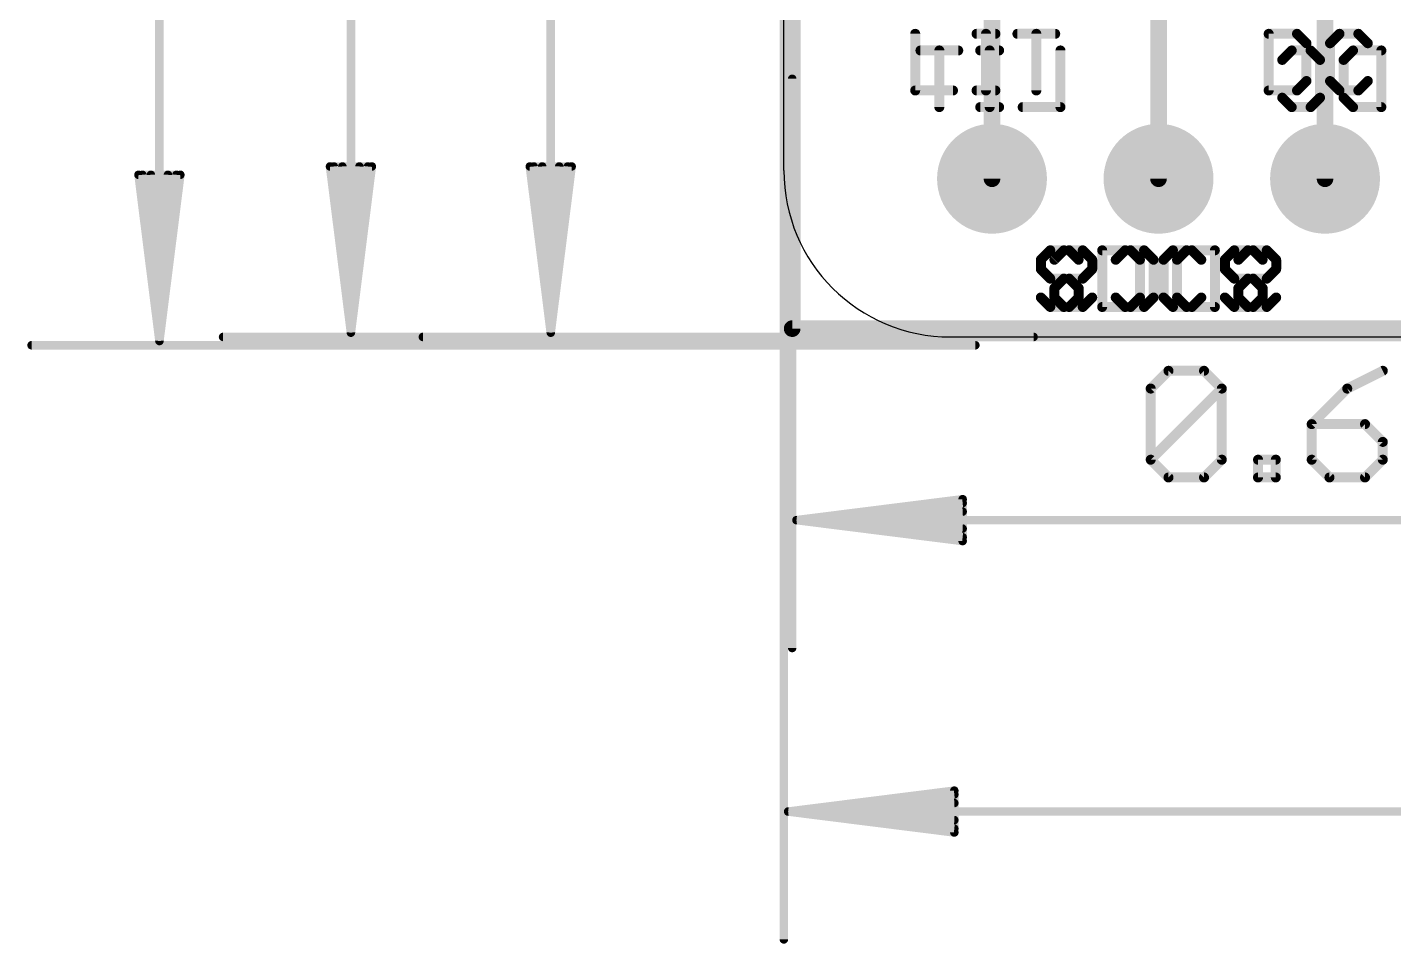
# Model space of a CAD drawing. Extents: x -17.3 to 47, y -18 to 22.9.
# Drawn here: x -13.06 to 7.78, y -18.02 to -4.04 of the extents above; entities that cross this region are included whole.
import ezdxf

# ---------------------------------------------------------------- set-up
doc = ezdxf.new("R2010")
doc.units = 0
for name, color, linetype in [('1', 12, 'CONTINUOUS'), ('16', 5, 'CONTINUOUS'), ('17', 110, 'CONTINUOUS'), ('20', 53, 'CONTINUOUS'), ('21', 40, 'CONTINUOUS'), ('22', 6, 'CONTINUOUS'), ('47', 253, 'CONTINUOUS'), ('51', 253, 'CONTINUOUS')]:
    doc.layers.add(name, color=color, linetype=linetype)

# ---------------------------------------------------------------- blocks, each defined once
blk = doc.blocks.new('RECT')
blk.add_solid([(-0.5, -0.5), (0.5, -0.5), (-0.5, 0.5), (0.5, 0.5)])
blk = doc.blocks.new('ROUNDP')
at = {"const_width": 0.5}
blk.add_lwpolyline([(0, -0.25, 1), (0, 0.25, 1), (0, -0.25)], format="xyb", dxfattribs=at)

msp = doc.modelspace()

# ---------------------------------------------------------------- linework, layer by layer
at = {"layer": '1', "const_width": 0.254}
for points in [[(-1.397, 13.843), (-1.397, -8.636)], [(-1.397, -8.636), (30.226, -8.636)]]:
    msp.add_lwpolyline(points, dxfattribs=at)
at = {"layer": '1', "const_width": 0.127}
for points in [[(-1.397, -8.5725, 1), (-1.397, -8.6995)], [(-1.4605, -8.636, 1), (-1.3335, -8.636)]]:
    msp.add_lwpolyline(points, format="xyb", dxfattribs=at)
at = {"layer": '16', "const_width": 0.254}
for points in [[(-1.397, 13.843), (-1.397, -8.636)], [(1.651, -6.35), (1.651, 10.033)], [(4.191, -1.143), (4.191, -6.35)], [(6.731, -6.35), (6.731, -2.413)], [(-1.397, -8.636), (30.226, -8.636)]]:
    msp.add_lwpolyline(points, dxfattribs=at)
at = {"layer": '16', "const_width": 0.127}
for points in [[(1.5875, -6.35, 1), (1.7145, -6.35)], [(4.1275, -6.35, 1), (4.2545, -6.35)], [(6.6675, -6.35, 1), (6.7945, -6.35)], [(-1.397, -8.5725, 1), (-1.397, -8.6995)], [(-1.4605, -8.636, 1), (-1.3335, -8.636)]]:
    msp.add_lwpolyline(points, format="xyb", dxfattribs=at)
at = {"layer": '20'}
for p, q in [((-1.524, -6.223), (-1.524, 16.51)), ((1.016, -8.763), (27.686, -8.763))]:
    msp.add_line(p, q, dxfattribs=at)
msp.add_arc((1.016, -6.223), 2.54, 180, 270, dxfattribs=at)
at = {"layer": '21', "const_width": 0.1524}
for points in [[(0.4798, -4.1395), (0.4798, -5.0038)], [(1.4154, -4.1395), (1.7035, -4.1395)], [(1.5594, -5.0038), (1.5594, -4.1395)], [(2.039, -4.1395), (2.6153, -4.1395)], [(2.3272, -5.0038), (2.3272, -4.1395)], [(5.8717, -4.1395), (5.8717, -5.0038)], [(6.3039, -4.1395), (5.8717, -4.1395)], [(6.4479, -4.2835), (6.3039, -4.1395)], [(6.9513, -4.1395), (6.8072, -4.2835)], [(7.2394, -4.1395), (6.9513, -4.1395)], [(7.3834, -4.2835), (7.2394, -4.1395)], [(6.4479, -4.8597), (6.4479, -4.2835)], [(6.8072, -4.2835), (6.8072, -4.8597)], [(6.3039, -5.0038), (6.4479, -4.8597)], [(6.8072, -4.8597), (6.9513, -5.0038)], [(7.2394, -5.0038), (7.3834, -4.8597)], [(0.4798, -5.0038), (1.0561, -5.0038)], [(1.4154, -5.0038), (1.7035, -5.0038)], [(5.8717, -5.0038), (6.3039, -5.0038)], [(6.9513, -5.0038), (7.2394, -5.0038)], [(2.5402, -7.4415), (2.3962, -7.5855)], [(2.8283, -7.4415), (2.5402, -7.4415)], [(2.9724, -7.5855), (2.8283, -7.4415)], [(3.3317, -7.4415), (3.3317, -8.3058)], [(3.7638, -7.4415), (3.3317, -7.4415)], [(3.9079, -7.5855), (3.7638, -7.4415)], [(4.4113, -7.4415), (4.2672, -7.5855)], [(4.6994, -7.4415), (4.4113, -7.4415)], [(4.8434, -7.5855), (4.6994, -7.4415)], [(5.3468, -7.4415), (5.2027, -7.5855)], [(5.6349, -7.4415), (5.3468, -7.4415)], [(5.7789, -7.5855), (5.6349, -7.4415)], [(2.3962, -7.5855), (2.3962, -7.7296)], [(2.3962, -7.7296), (2.5402, -7.8736)], [(3.9079, -8.1617), (3.9079, -7.5855)], [(4.2672, -7.5855), (4.2672, -8.1617)], [(5.2027, -7.5855), (5.2027, -7.7296)], [(5.2027, -7.7296), (5.3468, -7.8736)], [(2.5402, -7.8736), (2.8283, -7.8736)], [(2.8283, -7.8736), (2.9724, -8.0177)], [(5.3468, -7.8736), (5.6349, -7.8736)], [(5.6349, -7.8736), (5.7789, -8.0177)], [(2.5402, -8.3058), (2.3962, -8.1617)], [(2.9724, -8.1617), (2.8283, -8.3058)], [(2.9724, -8.0177), (2.9724, -8.1617)], [(3.7638, -8.3058), (3.9079, -8.1617)], [(4.2672, -8.1617), (4.4113, -8.3058)], [(4.6994, -8.3058), (4.8434, -8.1617)], [(5.3468, -8.3058), (5.2027, -8.1617)], [(5.7789, -8.1617), (5.6349, -8.3058)], [(5.7789, -8.0177), (5.7789, -8.1617)], [(2.8283, -8.3058), (2.5402, -8.3058)], [(3.3317, -8.3058), (3.7638, -8.3058)], [(4.4113, -8.3058), (4.6994, -8.3058)], [(5.6349, -8.3058), (5.3468, -8.3058)]]:
    msp.add_lwpolyline(points, dxfattribs=at)
at = {"layer": '21', "const_width": 0.0762}
for points in [[(0.5179, -4.1395, 1), (0.4417, -4.1395)], [(1.4154, -4.1014, 1), (1.4154, -4.1776)], [(1.5975, -4.1395, 1), (1.5213, -4.1395)], [(1.7035, -4.1776, 1), (1.7035, -4.1014)], [(2.039, -4.1014, 1), (2.039, -4.1776)], [(2.3653, -4.1395, 1), (2.2891, -4.1395)], [(2.6153, -4.1776, 1), (2.6153, -4.1014)], [(5.9098, -4.1395, 1), (5.8336, -4.1395)], [(5.8717, -4.1014, 1), (5.8717, -4.1776)], [(6.3308, -4.1125, 1), (6.2769, -4.1664)], [(6.3039, -4.1776, 1), (6.3039, -4.1014)], [(6.9513, -4.1014, 1), (6.9513, -4.1776)], [(6.9782, -4.1664, 1), (6.9243, -4.1125)], [(7.2663, -4.1125, 1), (7.2124, -4.1664)], [(7.2394, -4.1776, 1), (7.2394, -4.1014)], [(6.486, -4.2835, 1), (6.4098, -4.2835)], [(6.421, -4.3105, 1), (6.4748, -4.2566)], [(6.8453, -4.2835, 1), (6.7691, -4.2835)], [(6.7803, -4.2566, 1), (6.8341, -4.3105)], [(7.3565, -4.3105, 1), (7.4104, -4.2566)], [(6.4748, -4.8867, 1), (6.421, -4.8328)], [(6.8341, -4.8328, 1), (6.7803, -4.8867)], [(7.4104, -4.8867, 1), (7.3565, -4.8328)], [(0.4798, -4.9657, 1), (0.4798, -5.0419)], [(0.4417, -5.0038, 1), (0.5179, -5.0038)], [(1.0561, -5.0419, 1), (1.0561, -4.9657)], [(1.4154, -4.9657, 1), (1.4154, -5.0419)], [(1.5213, -5.0038, 1), (1.5975, -5.0038)], [(1.7035, -5.0419, 1), (1.7035, -4.9657)], [(2.2891, -5.0038, 1), (2.3653, -5.0038)], [(5.8717, -4.9657, 1), (5.8717, -5.0419)], [(5.8336, -5.0038, 1), (5.9098, -5.0038)], [(6.2769, -4.9769, 1), (6.3308, -5.0307)], [(6.3039, -5.0419, 1), (6.3039, -4.9657)], [(6.4098, -4.8597, 1), (6.486, -4.8597)], [(6.7691, -4.8597, 1), (6.8453, -4.8597)], [(6.9513, -4.9657, 1), (6.9513, -5.0419)], [(6.9243, -5.0307, 1), (6.9782, -4.9769)], [(7.2124, -4.9769, 1), (7.2663, -5.0307)], [(7.2394, -5.0419, 1), (7.2394, -4.9657)], [(2.5402, -7.4034, 1), (2.5402, -7.4796)], [(2.5672, -7.4684, 1), (2.5133, -7.4145)], [(2.8553, -7.4145, 1), (2.8014, -7.4684)], [(2.8283, -7.4796, 1), (2.8283, -7.4034)], [(3.3698, -7.4415, 1), (3.2936, -7.4415)], [(3.3317, -7.4034, 1), (3.3317, -7.4796)], [(3.7908, -7.4145, 1), (3.7369, -7.4684)], [(3.7638, -7.4796, 1), (3.7638, -7.4034)], [(4.4113, -7.4034, 1), (4.4113, -7.4796)], [(4.4382, -7.4684, 1), (4.3843, -7.4145)], [(4.7263, -7.4145, 1), (4.6724, -7.4684)], [(4.6994, -7.4796, 1), (4.6994, -7.4034)], [(5.3468, -7.4034, 1), (5.3468, -7.4796)], [(5.3737, -7.4684, 1), (5.3198, -7.4145)], [(5.6618, -7.4145, 1), (5.6079, -7.4684)], [(5.6349, -7.4796, 1), (5.6349, -7.4034)], [(2.3692, -7.5586, 1), (2.4231, -7.6125)], [(2.4231, -7.7026, 1), (2.3692, -7.7565)], [(2.4343, -7.5855, 1), (2.3581, -7.5855)], [(2.3581, -7.7296, 1), (2.4343, -7.7296)], [(2.9454, -7.6125, 1), (2.9993, -7.5586)], [(3.946, -7.5855, 1), (3.8698, -7.5855)], [(3.881, -7.6125, 1), (3.9348, -7.5586)], [(4.3053, -7.5855, 1), (4.2291, -7.5855)], [(4.2403, -7.5586, 1), (4.2941, -7.6125)], [(4.8165, -7.6125, 1), (4.8704, -7.5586)], [(5.2408, -7.5855, 1), (5.1646, -7.5855)], [(5.1758, -7.5586, 1), (5.2297, -7.6125)], [(5.2297, -7.7026, 1), (5.1758, -7.7565)], [(5.1646, -7.7296, 1), (5.2408, -7.7296)], [(5.752, -7.6125, 1), (5.8059, -7.5586)], [(2.5402, -7.8355, 1), (2.5402, -7.9117)], [(2.5133, -7.9006, 1), (2.5672, -7.8467)], [(2.8553, -7.8467, 1), (2.8014, -7.9006)], [(2.8283, -7.9117, 1), (2.8283, -7.8355)], [(5.3468, -7.8355, 1), (5.3468, -7.9117)], [(5.3198, -7.9006, 1), (5.3737, -7.8467)], [(5.6618, -7.8467, 1), (5.6079, -7.9006)], [(5.6349, -7.9117, 1), (5.6349, -7.8355)], [(2.4231, -8.1348, 1), (2.3692, -8.1887)], [(3.0105, -8.0177, 1), (2.9343, -8.0177)], [(2.9343, -8.1617, 1), (3.0105, -8.1617)], [(2.9454, -8.0446, 1), (2.9993, -7.9907)], [(2.9993, -8.1887, 1), (2.9454, -8.1348)], [(3.8698, -8.1617, 1), (3.946, -8.1617)], [(3.9348, -8.1887, 1), (3.881, -8.1348)], [(4.2941, -8.1348, 1), (4.2403, -8.1887)], [(4.2291, -8.1617, 1), (4.3053, -8.1617)], [(4.8704, -8.1887, 1), (4.8165, -8.1348)], [(5.2297, -8.1348, 1), (5.1758, -8.1887)], [(5.817, -8.0177, 1), (5.7408, -8.0177)], [(5.7408, -8.1617, 1), (5.817, -8.1617)], [(5.752, -8.0446, 1), (5.8059, -7.9907)], [(5.8059, -8.1887, 1), (5.752, -8.1348)], [(2.5402, -8.2677, 1), (2.5402, -8.3439)], [(2.5133, -8.3327, 1), (2.5672, -8.2789)], [(2.8014, -8.2789, 1), (2.8553, -8.3327)], [(2.8283, -8.3439, 1), (2.8283, -8.2677)], [(3.3317, -8.2677, 1), (3.3317, -8.3439)], [(3.2936, -8.3058, 1), (3.3698, -8.3058)], [(3.7369, -8.2789, 1), (3.7908, -8.3327)], [(3.7638, -8.3439, 1), (3.7638, -8.2677)], [(4.4113, -8.2677, 1), (4.4113, -8.3439)], [(4.3843, -8.3327, 1), (4.4382, -8.2789)], [(4.6724, -8.2789, 1), (4.7263, -8.3327)], [(4.6994, -8.3439, 1), (4.6994, -8.2677)], [(5.3468, -8.2677, 1), (5.3468, -8.3439)], [(5.3198, -8.3327, 1), (5.3737, -8.2789)], [(5.6079, -8.2789, 1), (5.6618, -8.3327)], [(5.6349, -8.3439, 1), (5.6349, -8.2677)]]:
    msp.add_lwpolyline(points, format="xyb", dxfattribs=at)
at = {"layer": '22', "const_width": 0.1524}
for points in [[(1.136, -4.3935), (0.5597, -4.3935)], [(0.8478, -5.2578), (0.8478, -4.3935)], [(1.7596, -4.3935), (1.4715, -4.3935)], [(1.6156, -5.2578), (1.6156, -4.3935)], [(2.6952, -4.3935), (2.6952, -5.2578)], [(6.0786, -4.5375), (6.2226, -4.3935)], [(6.2226, -4.3935), (6.5107, -4.3935)], [(6.5107, -4.3935), (6.6548, -4.5375)], [(7.0141, -4.5375), (7.1582, -4.3935)], [(7.1582, -4.3935), (7.5903, -4.3935)], [(7.5903, -4.3935), (7.5903, -5.2578)], [(6.6548, -4.5375), (6.6548, -5.1137)], [(7.0141, -5.1137), (7.0141, -4.5375)], [(1.7596, -5.2578), (1.4715, -5.2578)], [(2.6952, -5.2578), (2.1189, -5.2578)], [(6.2226, -5.2578), (6.0786, -5.1137)], [(6.5107, -5.2578), (6.2226, -5.2578)], [(6.6548, -5.1137), (6.5107, -5.2578)], [(7.1582, -5.2578), (7.0141, -5.1137)], [(7.5903, -5.2578), (7.1582, -5.2578)], [(2.6031, -7.5855), (2.7471, -7.4415)], [(2.7471, -7.4415), (3.0352, -7.4415)], [(3.0352, -7.4415), (3.1793, -7.5855)], [(3.5386, -7.5855), (3.6826, -7.4415)], [(3.6826, -7.4415), (3.9707, -7.4415)], [(3.9707, -7.4415), (4.1148, -7.5855)], [(4.4741, -7.5855), (4.6181, -7.4415)], [(4.6181, -7.4415), (5.0503, -7.4415)], [(5.0503, -7.4415), (5.0503, -8.3058)], [(5.4096, -7.5855), (5.5537, -7.4415)], [(5.5537, -7.4415), (5.8418, -7.4415)], [(5.8418, -7.4415), (5.9858, -7.5855)], [(3.1793, -7.7296), (3.0352, -7.8736)], [(3.1793, -7.5855), (3.1793, -7.7296)], [(4.1148, -7.5855), (4.1148, -8.1617)], [(4.4741, -8.1617), (4.4741, -7.5855)], [(5.9858, -7.7296), (5.8418, -7.8736)], [(5.9858, -7.5855), (5.9858, -7.7296)], [(2.7471, -7.8736), (2.6031, -8.0177)], [(3.0352, -7.8736), (2.7471, -7.8736)], [(5.5537, -7.8736), (5.4096, -8.0177)], [(5.8418, -7.8736), (5.5537, -7.8736)], [(2.6031, -8.0177), (2.6031, -8.1617)], [(2.6031, -8.1617), (2.7471, -8.3058)], [(3.0352, -8.3058), (3.1793, -8.1617)], [(3.6826, -8.3058), (3.5386, -8.1617)], [(4.1148, -8.1617), (3.9707, -8.3058)], [(4.6181, -8.3058), (4.4741, -8.1617)], [(5.4096, -8.0177), (5.4096, -8.1617)], [(5.4096, -8.1617), (5.5537, -8.3058)], [(5.8418, -8.3058), (5.9858, -8.1617)], [(2.7471, -8.3058), (3.0352, -8.3058)], [(3.9707, -8.3058), (3.6826, -8.3058)], [(5.0503, -8.3058), (4.6181, -8.3058)], [(5.5537, -8.3058), (5.8418, -8.3058)]]:
    msp.add_lwpolyline(points, dxfattribs=at)
at = {"layer": '22', "const_width": 0.0762}
for points in [[(0.5597, -4.3554, 1), (0.5597, -4.4316)], [(0.886, -4.3935, 1), (0.8097, -4.3935)], [(1.136, -4.4316, 1), (1.136, -4.3554)], [(1.4715, -4.3554, 1), (1.4715, -4.4316)], [(1.6537, -4.3935, 1), (1.5775, -4.3935)], [(1.7596, -4.4316, 1), (1.7596, -4.3554)], [(2.7333, -4.3935, 1), (2.6571, -4.3935)], [(6.2226, -4.3554, 1), (6.2226, -4.4316)], [(6.2496, -4.4204, 1), (6.1957, -4.3665)], [(6.5377, -4.3665, 1), (6.4838, -4.4204)], [(6.5107, -4.4316, 1), (6.5107, -4.3554)], [(7.1582, -4.3554, 1), (7.1582, -4.4316)], [(7.1851, -4.4204, 1), (7.1312, -4.3665)], [(7.6284, -4.3935, 1), (7.5522, -4.3935)], [(7.5903, -4.4316, 1), (7.5903, -4.3554)], [(6.0516, -4.5106, 1), (6.1055, -4.5645)], [(6.6929, -4.5375, 1), (6.6167, -4.5375)], [(6.6279, -4.5645, 1), (6.6817, -4.5106)], [(7.0522, -4.5375, 1), (6.976, -4.5375)], [(6.9872, -4.5106, 1), (7.041, -4.5645)], [(1.4715, -5.2197, 1), (1.4715, -5.2959)], [(1.7596, -5.2959, 1), (1.7596, -5.2197)], [(2.1189, -5.2197, 1), (2.1189, -5.2959)], [(2.6952, -5.2959, 1), (2.6952, -5.2197)], [(6.1055, -5.0868, 1), (6.0516, -5.1407)], [(6.2226, -5.2197, 1), (6.2226, -5.2959)], [(6.1957, -5.2847, 1), (6.2496, -5.2309)], [(6.4838, -5.2309, 1), (6.5377, -5.2847)], [(6.5107, -5.2959, 1), (6.5107, -5.2197)], [(6.6167, -5.1137, 1), (6.6929, -5.1137)], [(6.6817, -5.1407, 1), (6.6279, -5.0868)], [(7.041, -5.0868, 1), (6.9872, -5.1407)], [(6.976, -5.1137, 1), (7.0522, -5.1137)], [(7.1582, -5.2197, 1), (7.1582, -5.2959)], [(7.1312, -5.2847, 1), (7.1851, -5.2309)], [(7.5903, -5.2959, 1), (7.5903, -5.2197)], [(0.8097, -5.2578, 1), (0.886, -5.2578)], [(1.5775, -5.2578, 1), (1.6537, -5.2578)], [(2.6571, -5.2578, 1), (2.7333, -5.2578)], [(7.5522, -5.2578, 1), (7.6284, -5.2578)], [(2.7471, -7.4034, 1), (2.7471, -7.4796)], [(2.7741, -7.4684, 1), (2.7202, -7.4145)], [(3.0622, -7.4145, 1), (3.0083, -7.4684)], [(3.0352, -7.4796, 1), (3.0352, -7.4034)], [(3.6826, -7.4034, 1), (3.6826, -7.4796)], [(3.7096, -7.4684, 1), (3.6557, -7.4145)], [(3.9977, -7.4145, 1), (3.9438, -7.4684)], [(3.9707, -7.4796, 1), (3.9707, -7.4034)], [(4.6181, -7.4034, 1), (4.6181, -7.4796)], [(4.6451, -7.4684, 1), (4.5912, -7.4145)], [(5.0884, -7.4415, 1), (5.0122, -7.4415)], [(5.0503, -7.4796, 1), (5.0503, -7.4034)], [(5.5537, -7.4034, 1), (5.5537, -7.4796)], [(5.5806, -7.4684, 1), (5.5267, -7.4145)], [(5.8687, -7.4145, 1), (5.8148, -7.4684)], [(5.8418, -7.4796, 1), (5.8418, -7.4034)], [(2.5761, -7.5586, 1), (2.63, -7.6125)], [(3.2174, -7.5855, 1), (3.1412, -7.5855)], [(3.1412, -7.7296, 1), (3.2174, -7.7296)], [(3.1523, -7.6125, 1), (3.2062, -7.5586)], [(3.2062, -7.7565, 1), (3.1523, -7.7026)], [(3.5116, -7.5586, 1), (3.5655, -7.6125)], [(4.1529, -7.5855, 1), (4.0767, -7.5855)], [(4.0879, -7.6125, 1), (4.1417, -7.5586)], [(4.5122, -7.5855, 1), (4.436, -7.5855)], [(4.4472, -7.5586, 1), (4.501, -7.6125)], [(5.3827, -7.5586, 1), (5.4366, -7.6125)], [(6.0239, -7.5855, 1), (5.9477, -7.5855)], [(5.9477, -7.7296, 1), (6.0239, -7.7296)], [(5.9589, -7.6125, 1), (6.0128, -7.5586)], [(6.0128, -7.7565, 1), (5.9589, -7.7026)], [(2.7471, -7.8355, 1), (2.7471, -7.9117)], [(2.7741, -7.9006, 1), (2.7202, -7.8467)], [(3.0083, -7.8467, 1), (3.0622, -7.9006)], [(3.0352, -7.9117, 1), (3.0352, -7.8355)], [(5.5537, -7.8355, 1), (5.5537, -7.9117)], [(5.5806, -7.9006, 1), (5.5267, -7.8467)], [(5.8148, -7.8467, 1), (5.8687, -7.9006)], [(5.8418, -7.9117, 1), (5.8418, -7.8355)], [(2.5761, -7.9907, 1), (2.63, -8.0446)], [(2.63, -8.1348, 1), (2.5761, -8.1887)], [(2.6412, -8.0177, 1), (2.565, -8.0177)], [(2.565, -8.1617, 1), (2.6412, -8.1617)], [(3.2062, -8.1887, 1), (3.1523, -8.1348)], [(3.5655, -8.1348, 1), (3.5116, -8.1887)], [(4.0767, -8.1617, 1), (4.1529, -8.1617)], [(4.1417, -8.1887, 1), (4.0879, -8.1348)], [(4.501, -8.1348, 1), (4.4472, -8.1887)], [(4.436, -8.1617, 1), (4.5122, -8.1617)], [(5.4477, -8.0177, 1), (5.3715, -8.0177)], [(5.3827, -7.9907, 1), (5.4366, -8.0446)], [(5.4366, -8.1348, 1), (5.3827, -8.1887)], [(5.3715, -8.1617, 1), (5.4477, -8.1617)], [(6.0128, -8.1887, 1), (5.9589, -8.1348)], [(2.7471, -8.2677, 1), (2.7471, -8.3439)], [(2.7202, -8.3327, 1), (2.7741, -8.2789)], [(3.0083, -8.2789, 1), (3.0622, -8.3327)], [(3.0352, -8.3439, 1), (3.0352, -8.2677)], [(3.6826, -8.2677, 1), (3.6826, -8.3439)], [(3.6557, -8.3327, 1), (3.7096, -8.2789)], [(3.9438, -8.2789, 1), (3.9977, -8.3327)], [(3.9707, -8.3439, 1), (3.9707, -8.2677)], [(4.6181, -8.2677, 1), (4.6181, -8.3439)], [(4.5912, -8.3327, 1), (4.6451, -8.2789)], [(5.0122, -8.3058, 1), (5.0884, -8.3058)], [(5.0503, -8.3439, 1), (5.0503, -8.2677)], [(5.5537, -8.2677, 1), (5.5537, -8.3439)], [(5.5267, -8.3327, 1), (5.5806, -8.2789)], [(5.8148, -8.2789, 1), (5.8687, -8.3327)], [(5.8418, -8.3439, 1), (5.8418, -8.2677)]]:
    msp.add_lwpolyline(points, format="xyb", dxfattribs=at)
at = {"layer": '47'}
for points, const_width in [([(-11.049, -8.825), (-11.049, 18.985)], 0.13), ([(-8.128, -8.698), (-8.128, 16.445)], 0.13), ([(-5.08, -8.698), (-5.08, 13.905)], 0.13), ([(-1.524, -3.429), (-1.524, -17.952)], 0.13), ([(-1.397, -4.826), (-1.397, -13.507)], 0.13), ([(-11.049, -8.825), (-11.3682, -6.29)], 0.13), ([(-11.3682, -6.29), (-10.7298, -6.29)], 0.13), ([(-11.049, -8.825), (-11.309, -6.29)], 0.13), ([(-11.049, -8.825), (-11.179, -6.29)], 0.13), ([(-10.7298, -6.29), (-11.049, -8.825)], 0.13), ([(-10.919, -6.29), (-11.049, -8.825)], 0.13), ([(-10.789, -6.29), (-11.049, -8.825)], 0.13), ([(-8.128, -8.698), (-8.4472, -6.163)], 0.13), ([(-8.4472, -6.163), (-7.8088, -6.163)], 0.13), ([(-8.128, -8.698), (-8.388, -6.163)], 0.13), ([(-8.128, -8.698), (-8.258, -6.163)], 0.13), ([(-7.8088, -6.163), (-8.128, -8.698)], 0.13), ([(-7.998, -6.163), (-8.128, -8.698)], 0.13), ([(-7.868, -6.163), (-8.128, -8.698)], 0.13), ([(-5.08, -8.698), (-5.3992, -6.163)], 0.13), ([(-5.3992, -6.163), (-4.7608, -6.163)], 0.13), ([(-5.08, -8.698), (-5.34, -6.163)], 0.13), ([(-5.08, -8.698), (-5.21, -6.163)], 0.13), ([(-4.7608, -6.163), (-5.08, -8.698)], 0.13), ([(-4.95, -6.163), (-5.08, -8.698)], 0.13), ([(-4.82, -6.163), (-5.08, -8.698)], 0.13), ([(2.286, -8.763), (-10.078, -8.763)], 0.13), ([(16.51, -8.763), (-7.03, -8.763)], 0.13), ([(1.397, -8.89), (-12.999, -8.89)], 0.13), ([(4.0718, -9.5505), (4.343, -9.2793)], 0.1524), ([(4.343, -9.2793), (4.8853, -9.2793)], 0.1524), ([(4.8853, -9.2793), (5.1565, -9.5505)], 0.1524), ([(7.6122, -9.2793), (7.0699, -9.5505)], 0.1524), ([(4.0718, -10.6351), (4.0718, -9.5505)], 0.1524), ([(4.0718, -10.6351), (5.1565, -9.5505)], 0.1524), ([(5.1565, -9.5505), (5.1565, -10.6351)], 0.1524), ([(7.0699, -9.5505), (6.5275, -10.0928)], 0.1524), ([(6.5275, -10.0928), (6.5275, -10.6351)], 0.1524), ([(7.341, -10.0928), (6.5275, -10.0928)], 0.1524), ([(7.6122, -10.364), (7.341, -10.0928)], 0.1524), ([(7.6122, -10.6351), (7.6122, -10.364)], 0.1524), ([(4.343, -10.9063), (4.0718, -10.6351)], 0.1524), ([(5.1565, -10.6351), (4.8853, -10.9063)], 0.1524), ([(5.709, -10.9063), (5.709, -10.6351)], 0.1524), ([(5.709, -10.6351), (5.9801, -10.6351)], 0.1524), ([(5.9801, -10.6351), (5.9801, -10.9063)], 0.1524), ([(6.5275, -10.6351), (6.7987, -10.9063)], 0.1524), ([(7.341, -10.9063), (7.6122, -10.6351)], 0.1524), ([(4.8853, -10.9063), (4.343, -10.9063)], 0.1524), ([(5.9801, -10.9063), (5.709, -10.9063)], 0.1524), ([(6.7987, -10.9063), (7.341, -10.9063)], 0.1524), ([(-1.332, -11.557), (1.203, -11.2378)], 0.13), ([(-1.332, -11.557), (1.203, -11.297)], 0.13), ([(1.203, -11.2378), (1.203, -11.8762)], 0.13), ([(-1.332, -11.557), (1.203, -11.427)], 0.13), ([(-1.332, -11.557), (14.286, -11.557)], 0.13), ([(1.203, -11.8762), (-1.332, -11.557)], 0.13), ([(1.203, -11.687), (-1.332, -11.557)], 0.13), ([(1.203, -11.817), (-1.332, -11.557)], 0.13), ([(-1.459, -16.002), (1.076, -15.6828)], 0.13), ([(1.076, -15.6828), (1.076, -16.3212)], 0.13), ([(-1.459, -16.002), (1.076, -15.742)], 0.13), ([(-1.459, -16.002), (1.076, -15.872)], 0.13), ([(-1.459, -16.002), (30.288, -16.002)], 0.13), ([(1.076, -16.3212), (-1.459, -16.002)], 0.13), ([(1.076, -16.132), (-1.459, -16.002)], 0.13), ([(1.076, -16.262), (-1.459, -16.002)], 0.13)]:
    msp.add_lwpolyline(points, dxfattribs=dict(at, const_width=const_width))
for points, const_width in [([(-1.3645, -4.826, 1), (-1.4295, -4.826)], 0.065), ([(-11.336, -6.2859, 1), (-11.4005, -6.2941)], 0.065), ([(-11.3682, -6.2575, 1), (-11.3682, -6.3225)], 0.065), ([(-11.2767, -6.2867, 1), (-11.3413, -6.2933)], 0.065), ([(-11.1465, -6.2883, 1), (-11.2115, -6.2917)], 0.065), ([(-10.8865, -6.2917, 1), (-10.9515, -6.2883)], 0.065), ([(-10.7567, -6.2933, 1), (-10.8213, -6.2867)], 0.065), ([(-10.6975, -6.2941, 1), (-10.762, -6.2859)], 0.065), ([(-10.7298, -6.3225, 1), (-10.7298, -6.2575)], 0.065), ([(-8.415, -6.1589, 1), (-8.4795, -6.1671)], 0.065), ([(-8.4472, -6.1305, 1), (-8.4472, -6.1955)], 0.065), ([(-8.3557, -6.1597, 1), (-8.4203, -6.1663)], 0.065), ([(-8.2255, -6.1613, 1), (-8.2905, -6.1647)], 0.065), ([(-7.9655, -6.1647, 1), (-8.0305, -6.1613)], 0.065), ([(-7.8357, -6.1663, 1), (-7.9003, -6.1597)], 0.065), ([(-7.7765, -6.1671, 1), (-7.841, -6.1589)], 0.065), ([(-7.8088, -6.1955, 1), (-7.8088, -6.1305)], 0.065), ([(-5.367, -6.1589, 1), (-5.4315, -6.1671)], 0.065), ([(-5.3992, -6.1305, 1), (-5.3992, -6.1955)], 0.065), ([(-5.3077, -6.1597, 1), (-5.3723, -6.1663)], 0.065), ([(-5.1775, -6.1613, 1), (-5.2425, -6.1647)], 0.065), ([(-4.9175, -6.1647, 1), (-4.9825, -6.1613)], 0.065), ([(-4.7877, -6.1663, 1), (-4.8523, -6.1597)], 0.065), ([(-4.7285, -6.1671, 1), (-4.793, -6.1589)], 0.065), ([(-4.7608, -6.1955, 1), (-4.7608, -6.1305)], 0.065), ([(-10.078, -8.7305, 1), (-10.078, -8.7955)], 0.065), ([(-8.1602, -8.6939, 1), (-8.0958, -8.7021)], 0.065), ([(-8.1603, -8.6947, 1), (-8.0957, -8.7013)], 0.065), ([(-8.1605, -8.6997, 1), (-8.0955, -8.6963)], 0.065), ([(-8.1605, -8.6963, 1), (-8.0955, -8.6997)], 0.065), ([(-8.1605, -8.698, 1), (-8.0955, -8.698)], 0.065), ([(-8.1603, -8.7013, 1), (-8.0957, -8.6947)], 0.065), ([(-8.1602, -8.7021, 1), (-8.0958, -8.6939)], 0.065), ([(-7.03, -8.7305, 1), (-7.03, -8.7955)], 0.065), ([(-5.1122, -8.6939, 1), (-5.0478, -8.7021)], 0.065), ([(-5.1123, -8.6947, 1), (-5.0477, -8.7013)], 0.065), ([(-5.1125, -8.6997, 1), (-5.0475, -8.6963)], 0.065), ([(-5.1125, -8.6963, 1), (-5.0475, -8.6997)], 0.065), ([(-5.1125, -8.698, 1), (-5.0475, -8.698)], 0.065), ([(-5.1123, -8.7013, 1), (-5.0477, -8.6947)], 0.065), ([(-5.1122, -8.7021, 1), (-5.0478, -8.6939)], 0.065), ([(2.286, -8.7955, 1), (2.286, -8.7305)], 0.065), ([(-12.999, -8.8575, 1), (-12.999, -8.9225)], 0.065), ([(-11.0812, -8.8209, 1), (-11.0168, -8.8291)], 0.065), ([(-11.0813, -8.8217, 1), (-11.0167, -8.8283)], 0.065), ([(-11.0815, -8.8267, 1), (-11.0165, -8.8233)], 0.065), ([(-11.0815, -8.8233, 1), (-11.0165, -8.8267)], 0.065), ([(-11.0815, -8.825, 1), (-11.0165, -8.825)], 0.065), ([(-11.0813, -8.8283, 1), (-11.0167, -8.8217)], 0.065), ([(-11.0812, -8.8291, 1), (-11.0168, -8.8209)], 0.065), ([(1.397, -8.9225, 1), (1.397, -8.8575)], 0.065), ([(4.343, -9.2412, 1), (4.343, -9.3174)], 0.0762), ([(4.3699, -9.3063, 1), (4.316, -9.2524)], 0.0762), ([(4.9122, -9.2524, 1), (4.8584, -9.3063)], 0.0762), ([(4.8853, -9.3174, 1), (4.8853, -9.2412)], 0.0762), ([(7.6292, -9.3134, 1), (7.5952, -9.2452)], 0.0762), ([(4.1099, -9.5505, 1), (4.0337, -9.5505)], 0.0762), ([(4.0449, -9.5235, 1), (4.0988, -9.5774)], 0.0762), ([(5.1946, -9.5505, 1), (5.1184, -9.5505)], 0.0762), ([(5.1834, -9.5774, 1), (5.1295, -9.5235)], 0.0762), ([(5.1295, -9.5774, 1), (5.1834, -9.5235)], 0.0762), ([(7.0528, -9.5164, 1), (7.0869, -9.5846)], 0.0762), ([(7.0968, -9.5774, 1), (7.0429, -9.5235)], 0.0762), ([(6.5656, -10.0928, 1), (6.4894, -10.0928)], 0.0762), ([(6.5275, -10.0547, 1), (6.5275, -10.1309)], 0.0762), ([(6.5006, -10.0659, 1), (6.5545, -10.1197)], 0.0762), ([(7.368, -10.0659, 1), (7.3141, -10.1197)], 0.0762), ([(7.341, -10.1309, 1), (7.341, -10.0547)], 0.0762), ([(7.6503, -10.364, 1), (7.5741, -10.364)], 0.0762), ([(7.5853, -10.3909, 1), (7.6391, -10.337)], 0.0762), ([(4.0988, -10.6082, 1), (4.0449, -10.6621)], 0.0762), ([(4.0449, -10.6082, 1), (4.0988, -10.6621)], 0.0762), ([(4.0337, -10.6351, 1), (4.1099, -10.6351)], 0.0762), ([(5.1184, -10.6351, 1), (5.1946, -10.6351)], 0.0762), ([(5.1834, -10.6621, 1), (5.1295, -10.6082)], 0.0762), ([(5.7471, -10.6351, 1), (5.6709, -10.6351)], 0.0762), ([(5.709, -10.597, 1), (5.709, -10.6732)], 0.0762), ([(6.0182, -10.6351, 1), (5.942, -10.6351)], 0.0762), ([(5.9801, -10.6732, 1), (5.9801, -10.597)], 0.0762), ([(6.5545, -10.6082, 1), (6.5006, -10.6621)], 0.0762), ([(6.4894, -10.6351, 1), (6.5656, -10.6351)], 0.0762), ([(7.5741, -10.6351, 1), (7.6503, -10.6351)], 0.0762), ([(7.6391, -10.6621, 1), (7.5853, -10.6082)], 0.0762), ([(4.343, -10.8682, 1), (4.343, -10.9444)], 0.0762), ([(4.8853, -10.9444, 1), (4.8853, -10.8682)], 0.0762), ([(5.709, -10.8682, 1), (5.709, -10.9444)], 0.0762), ([(5.9801, -10.9444, 1), (5.9801, -10.8682)], 0.0762), ([(6.7987, -10.8682, 1), (6.7987, -10.9444)], 0.0762), ([(7.341, -10.9444, 1), (7.341, -10.8682)], 0.0762), ([(4.316, -10.9332, 1), (4.3699, -10.8794)], 0.0762), ([(4.8584, -10.8794, 1), (4.9122, -10.9332)], 0.0762), ([(5.6709, -10.9063, 1), (5.7471, -10.9063)], 0.0762), ([(5.942, -10.9063, 1), (6.0182, -10.9063)], 0.0762), ([(6.7718, -10.9332, 1), (6.8256, -10.8794)], 0.0762), ([(7.3141, -10.8794, 1), (7.368, -10.9332)], 0.0762), ([(1.2355, -11.2378, 1), (1.1705, -11.2378)], 0.065), ([(1.2071, -11.27, 1), (1.1989, -11.2055)], 0.065), ([(1.2063, -11.3293, 1), (1.1997, -11.2647)], 0.065), ([(1.2047, -11.4595, 1), (1.2013, -11.3945)], 0.065), ([(-1.332, -11.5245, 1), (-1.332, -11.5895)], 0.065), ([(-1.3279, -11.5248, 1), (-1.3361, -11.5892)], 0.065), ([(-1.3337, -11.5245, 1), (-1.3303, -11.5895)], 0.065), ([(-1.3303, -11.5245, 1), (-1.3337, -11.5895)], 0.065), ([(-1.3287, -11.5247, 1), (-1.3353, -11.5893)], 0.065), ([(-1.3353, -11.5247, 1), (-1.3287, -11.5893)], 0.065), ([(-1.3361, -11.5248, 1), (-1.3279, -11.5892)], 0.065), ([(1.2013, -11.7195, 1), (1.2047, -11.6545)], 0.065), ([(1.1705, -11.8762, 1), (1.2355, -11.8762)], 0.065), ([(1.1989, -11.9085, 1), (1.2071, -11.844)], 0.065), ([(1.1997, -11.8493, 1), (1.2063, -11.7847)], 0.065), ([(-1.4295, -13.507, 1), (-1.3645, -13.507)], 0.065), ([(1.1085, -15.6828, 1), (1.0435, -15.6828)], 0.065), ([(1.0801, -15.715, 1), (1.0719, -15.6505)], 0.065), ([(1.0793, -15.7743, 1), (1.0727, -15.7097)], 0.065), ([(1.0777, -15.9045, 1), (1.0743, -15.8395)], 0.065), ([(-1.459, -15.9695, 1), (-1.459, -16.0345)], 0.065), ([(-1.4549, -15.9698, 1), (-1.4631, -16.0342)], 0.065), ([(-1.4607, -15.9695, 1), (-1.4573, -16.0345)], 0.065), ([(-1.4573, -15.9695, 1), (-1.4607, -16.0345)], 0.065), ([(-1.4557, -15.9697, 1), (-1.4623, -16.0343)], 0.065), ([(-1.4623, -15.9697, 1), (-1.4557, -16.0343)], 0.065), ([(-1.4631, -15.9698, 1), (-1.4549, -16.0342)], 0.065), ([(1.0719, -16.3535, 1), (1.0801, -16.289)], 0.065), ([(1.0727, -16.2943, 1), (1.0793, -16.2297)], 0.065), ([(1.0743, -16.1645, 1), (1.0777, -16.0995)], 0.065), ([(1.0435, -16.3212, 1), (1.1085, -16.3212)], 0.065), ([(-1.5565, -17.952, 1), (-1.4915, -17.952)], 0.065)]:
    msp.add_lwpolyline(points, format="xyb", dxfattribs=dict(at, const_width=const_width))

# ---------------------------------------------------------------- block references
at = {"layer": '17', "xscale": 1.6764, "yscale": 1.6764, "rotation": 270}
for p in [(1.651, -6.35), (1.651, -6.35), (4.191, -6.35), (4.191, -6.35), (6.731, -6.35), (6.731, -6.35)]:
    msp.add_blockref('ROUNDP', p, dxfattribs=at)
at = {"layer": '51', "xscale": 0.508, "yscale": 0.508, "rotation": 180}
for p in [(1.651, -6.35), (4.191, -6.35), (6.731, -6.35)]:
    msp.add_blockref('RECT', p, dxfattribs=at)

doc.saveas('drawing.dxf')
